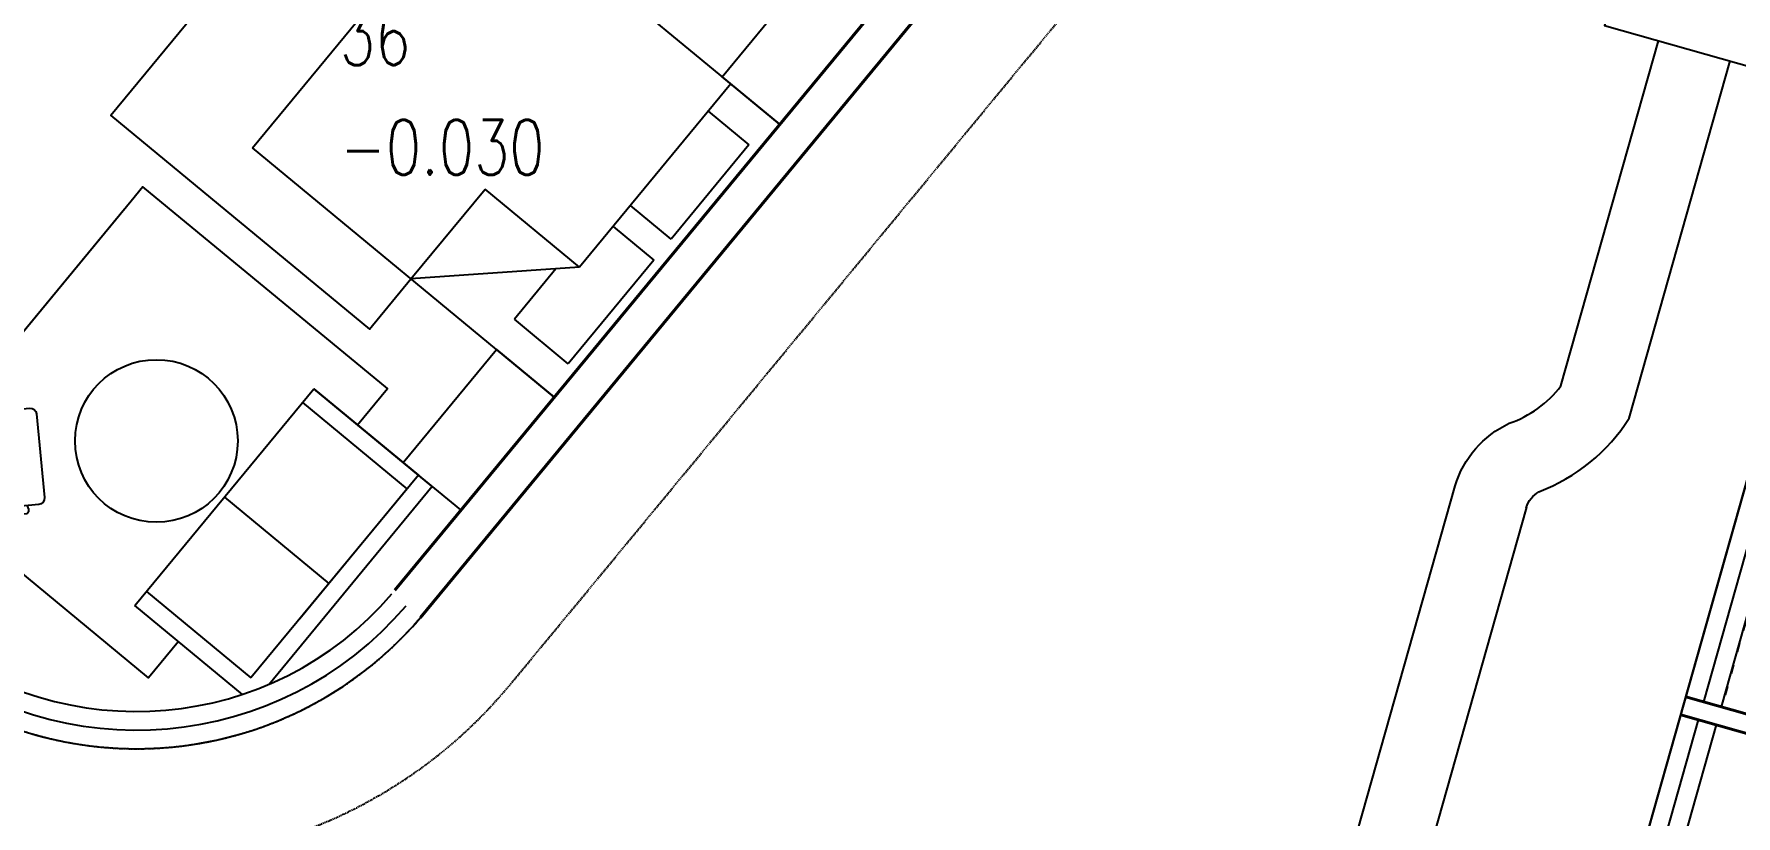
# Model space of a CAD drawing. Header units: millimetres. Extents: x -361679452 to 361242511, y -278557090 to 278849308.
# Drawn here: x -68472 to -59336, y 91151 to 95349 of the extents above; entities that cross this region are included whole.
import ezdxf
from ezdxf.enums import TextEntityAlignment as Align
from ezdxf.xclip import XClip

# ---------------------------------------------------------------- set-up
doc = ezdxf.new("R2010")
doc.units = ezdxf.units.MM
doc.header["$MEASUREMENT"] = 0
doc.header["$XCLIPFRAME"] = 0
doc.set_wipeout_variables(frame=1)
for name, pattern in [('220126_HDN_HBA typical plan$0$HIDDEN', [0.375, 0.25, -0.125]), ('ACAD_ISO03W100', [30, 12, -18]), ('HIDDEN', [0.375, 0.25, -0.125])]:
    doc.linetypes.add(name, pattern=pattern)
for name, color, linetype in [('A-_FURN----_E-_N', 251, 'Continuous'), ('A-ANNO-ROOM', 50, 'Continuous'), ('A-FURNITURE', 251, 'Continuous'), ('A-GLAZ', 135, 'Continuous'), ('A-UNIT', 1, 'Continuous'), ('IDEA - dim', 251, 'Continuous'), ('KT-Net manh', 139, 'Continuous'), ('Xref_NT1+NT2_MBDV Cot vach_220729$0$ccu12-Thay', 7, 'Continuous')]:
    doc.layers.add(name, color=color, linetype=linetype)
for name, color, linetype, lineweight in [('KT-Chuviet', 255, 'Continuous', 15), ('KT-Net cat', 1, 'Continuous', 40), ('KT-Net thay', 7, 'Continuous', 15), ('KT-Net truc', 18, 'Continuous', 15)]:
    doc.layers.add(name, color=color, linetype=linetype, lineweight=lineweight)
doc.styles.add('220126_HDN_HBA typical plan$0$211210_HDN_HBA_TYPICAL PLAN CORE OPT 1$0$HBA-Text', font='GOTHIC.TTF')
doc.styles.add('font unicode ccu', font='arial.ttf')
doc.styles.add('ROMANS', font='ROMANS.SHX')

# ---------------------------------------------------------------- blocks, each defined once
blk = doc.blocks.new('BEDH-1')
for p, q in [((475, -1.054711873393899e-13), (-475, 1.054711873393899e-13)), ((-475, 1.054711873393899e-13), (-475.0000000000002, -1050)), ((-381.8394731497392, -27.72451273631296), (-381.8394731497393, -215.2726866770535)), ((-20.94842891092413, -27.72451273631304), (-381.8394731497392, -27.72451273631296)), ((-20.94842891092416, -169.6087834425271), (-20.94842891092413, -27.72451273631304)), ((379.7956140944734, -27.72451273631313), (52.11540216114371, -27.72451273631306)), ((52.11540216114371, -27.72451273631306), (52.11540216114368, -169.6087834425271)), ((379.7956140944734, -169.6087834425271), (379.7956140944734, -27.72451273631313)), ((474.9999999999998, -1050), (475, -1.054711873393899e-13)), ((-162.6479800441303, -169.608783442527), (-475.0000000000001, -498.4003835124894)), ((474.9999999999999, -169.6087834425272), (-162.6479800441303, -169.608783442527)), ((-162.6479800441303, -169.608783442527), (-162.6479800441303, -498.4003835124894)), ((-206.9290897110478, -215.2726866770535), (-381.8394731497393, -215.2726866770535)), ((-475.0000000000001, -498.4003835124894), (-162.6479800441303, -498.4003835124894)), ((-475.0000000000002, -1050), (474.9999999999998, -1050))]:
    blk.add_line(p, q)
blk = doc.blocks.new('CH12')
for p, q in [((-312.375, -149.2411279597436), (-312.375, -572.1779138786915)), ((-267.75, -149.2411279597436), (-267.75, -639.6303226458076)), ((267.75, -639.6303226458076), (267.75, -149.2411280118249)), ((312.375, -572.1779138786915), (312.375, -149.2411246072115)), ((-232.0500000000029, -675.3303226458047), (232.0500000000029, -675.3303226458047))]:
    blk.add_line(p, q)
for centre, radius, start, end in [((-273.6712626853696, -77.20016474780641), 13.38749999999989, 116.2505862071374, 296.2505862071374), ((-252.9468673518131, -119.2240579767858), 33.46874999998481, 116.2505888953854, 296.2505888953855), ((0, -632.1362743546706), 632.1362743546692, 63.74941379286258, 116.2505862071374), ((0, -632.1362743546706), 605.3612743546691, 63.7494137928626, 116.2505862071374), ((0, -632.1362743546706), 538.4237743546691, 63.74941109871938, 116.2505888953856), ((252.9468674045929, -119.2240580028119), 33.46875000001501, 243.7494110987195, 63.74941109871941), ((273.671262685355, -77.20016474780641), 13.38750000000007, 243.7494137928627, 63.74941379286245), ((-267.75, -149.2411279597436), 44.62499999999999, 111.939144832112, 180), ((267.75, -149.2411280118286), 44.62499999999959, 0, 68.06085506708637), ((-290.0625, -549.8654138786915), 31.55464011044969, 225, 315), ((-232.0500000000029, -639.6303226458076), 35.7, 180, 269.9999999999999), ((232.0500000000029, -639.6303226458076), 35.7, 270, 0), ((290.0625, -549.8654138786915), 31.55464011044961, 225.0000000000001, 315.0000000000002)]:
    blk.add_arc(centre, radius, start, end)
blk = doc.blocks.new('Condo-Studio Corner')
at = {"layer": 'A-FURNITURE'}
for p, q in [((-3315.173777054995, -9002.278890056885, -0.0259599028821682), (-2353.972876319662, -7838.603537339019, -0.0259599028821682)), ((-1718.350275216624, -8363.27960820857, -0.02595990288216819), (-2354.119235619903, -7838.482674884843, -0.0259599028821682)), ((-2353.972876319662, -7838.603537339019, -0.0259599028821682), (-2353.972876317799, -7838.603537337505, -0.0259599028821682)), ((-2353.972876317799, -7838.603537337505, -0.0259599028821682), (-1793.176472086459, -8301.895903322962, -0.0259599028821682)), ((-2415.860051304102, -7913.279023166164, -0.02595990288216819), (-1854.887439180166, -8376.335140804993, -0.0259599028821682)), ((-1792.962427126244, -8301.69083783566, -0.0259599028821682), (-2692.617644581944, -9390.79082500434, -0.02595990288216819)), ((-2595.808078739792, -9425.558025185484, -0.01890790517408163), (-1719.944220285863, -8361.938344582333, 0.0547902118369289)), ((-2429.924331251532, -9072.96814184566, -0.0259599028821682), (-1854.64537444897, -8376.534953688155, -0.0259599028821682)), ((-2834.57332668826, -8420.441213699407, -0.0259599028821682), (-2273.74572134763, -8883.715005991748, -0.0259599028821682)), ((-3253.402674095705, -8927.507552793948, -0.0259599028821682), (-2692.617644581944, -9390.79082500434, -0.02595990288216819)), ((-2737.62602545321, -9479.410407738877, -0.0259599028821682), (-3315.173777054995, -9002.278890056885, -0.0259599028821682))]:
    blk.add_line(p, q, dxfattribs=at)
at = {"layer": 'A-FURNITURE', "elevation": 0.05479021183692893}
blk.add_lwpolyline([(-623.5876705218107, -5783.51654074504), (-400.7263528909534, -5513.640952545917), (-1788.657949948683, -4367.497034055879), (-3444.199166553095, -6372.287117725122), (-2056.267569497228, -7518.43103621772), (-1833.406251935288, -7248.555448100553)], dxfattribs=at)
at = {"layer": 'A-FURNITURE'}
for points, elevation in [([(145.0254732426256, -6418.24008660065), (-163.4024585504085, -6163.539849268505), (346.0069946665317, -5546.668284850544), (654.4349264502525, -5801.368522176985)], 0.05479021183692891), ([(-1565.730254389346, -8489.288463249104), (-1874.158186180517, -8234.588225915562), (-1373.23306011036, -7628.568830392091), (-1064.805128324777, -7883.269067722373)], 0.0547902118369289)]:
    blk.add_lwpolyline(points, close=True, dxfattribs=dict(at, elevation=elevation))
for points in [[(-2119.524556623772, -8032.103847794118), (-1959.257587900385, -7837.787963197101), (-3271.914299741387, -6754.331269289949), (-3334.993661850691, -6830.71770467388), (-4455.032519694418, -8187.27551693609)], [(-3080.605963384733, -9195.932595737046), (-3241.108007658273, -9390.054356638691), (-4553.248431682587, -8305.972460125573), (-4490.169061658904, -8229.586031284533), (-3369.896159371361, -6873.221491233329)]]:
    blk.add_lwpolyline(points, dxfattribs=at)
blk.add_circle((-3199.541977925226, -8118.97466110345), 436.4401978142558, dxfattribs=at)
at = {"layer": 'A-GLAZ'}
for points in [[(-6161.726407996306, -7750.959158942336), (-4452.859249033238, -9158.96026181744, 0.4094110154017653), (-1935.6252871326, -8939.547105450823, 0.4094110154017653)], [(-6225.315935482897, -7828.136694495333), (-4516.489629861433, -9236.104136737587, 0.4094026671196023), (-1859.572192332125, -9004.47727387253, 0.4094026671196023)]]:
    blk.add_lwpolyline(points, format="xyb", dxfattribs=at)
blk.add_arc((-3305.885039496992, -7769.823329328734, 2.350866980293034e-08), 2001.458578390103, 230.4906135261158, 320.5462560877564, dxfattribs=at)
at = {"layer": 'KT-Net cat'}
blk.add_line((-1919.264997110324, -8920.051344897947, 1.175433478522515e-08), (3131.816811804019, -2803.708836766309, 1.17543354037015e-08), dxfattribs=at)
at = {"layer": 'KT-Net cat', "elevation": 1.175433556829017e-08}
blk.add_lwpolyline([(-1781.673788503365, -9067.174754468491), (3394.103780876118, -2799.838457447127), (1427.885011226201, -1176.061164911138)], dxfattribs=at)
at = {"layer": 'A-FURNITURE'}
for name, p, xscale, yscale, zscale, rotation in [('BEDH-1', (-459.8900311589241, -7150.754832509439, 0.0547902118369289), -2.000000000000004, 2.000000000000004, 2, 230.4499624902546), ('CH12', (-4473.523720903322, -8260.518909545266, -0.07493538787651706), -0.9698671062557849, 0.9698671062557849, 0.9698671062557848, 95.46195327682075)]:
    blk.add_blockref(name, p, dxfattribs=dict(at, xscale=xscale, yscale=yscale, zscale=zscale, rotation=rotation))
blk = doc.blocks.new('*U34')
at = {"layer": 'A-_FURN----_E-_N', "linetype": 'Continuous'}
for points in [[(-800, 600), (-800, 1000), (-1250, 1000), (-1250, 600)], [(-800, -1000), (-800, 1000), (800.0000000000582, 1000), (800.0000000000582, -1000)], [(-780, -980), (-780, 980), (780.0000000000582, 980), (780.0000000000582, -980)], [(1250, 600), (1250, 1000), (800, 1000), (800, 600)]]:
    blk.add_lwpolyline(points, close=True, dxfattribs=at)
at = {"layer": 'A-_FURN----_E-_N', "linetype": '220126_HDN_HBA typical plan$0$HIDDEN', "ltscale": 500}
blk.add_lwpolyline([(-800, -1000), (-800, 1000), (800.0000000000582, 1000), (800.0000000000582, -1000)], close=True, dxfattribs=at)
at = {"layer": 'A-_FURN----_E-_N', "linetype": 'Continuous'}
for points in [[(-55, 580), (-55, 880), (-655.6054548919201, 880), (-655.6054548919201, 480), (-448.1151331290603, 480)], [(645.6054548844695, 580), (645.6054548844695, 880), (45, 880), (45, 580)], [(-780, 248.6659454330802), (-326.2632651105523, 580), (780.0000000000582, 580), (780.0000000000582, 480), (-326.2632651105523, 480), (-326.2632651105523, 580), (-326.2632651105523, 248.6659454330802), (-780, 248.6659454330802)]]:
    blk.add_lwpolyline(points, dxfattribs=at)
blk = doc.blocks.new('31')
at = {"layer": 'IDEA - dim'}
blk.add_lwpolyline([(10569.90835125541, 1.455191522836685e-11), (12180.61074095222, -4153.879492931519, -0.5272080109943784), (8451.169870064463, -9600.002167725237), (100.0000329748, -9600.002167677158)], format="xyb", dxfattribs=at)
for points in [[(3349.999999692402, -9400.002167698985), (100.0000329748, -9400.002167676459)], [(8434.999120662207, -9400.00216772595), (3449.999999685751, -9400.002167700033)], [(3349.999999692474, -9500.002167695435), (100.0000329748873, -9500.002167676459)], [(8434.999118996886, -9500.00216772755), (3449.999999692373, -9500.002167696453)]]:
    blk.add_lwpolyline(points, dxfattribs=at)
at = {"layer": 'KT-Net cat'}
blk.add_line((3449.999999692402, -9600.002167696832), (3449.999999692445, -5620.000000000378), dxfattribs=at)
blk.add_lwpolyline([(3349.999999692416, -9600.002167695871), (3349.99999969246, -5520.000000000247), (3949.999999692445, -5520.000000000291)], dxfattribs=at)
at = {"layer": 'KT-Net manh', "linetype": 'ACAD_ISO03W100', "ltscale": 4}
blk.add_lwpolyline([(114.9999999951542, -9400.002167676634), (3349.999999695909, -9400.002167408049), (3349.999999688982, -9200.00216740802), (114.9999999884458, -9200.002167676546)], close=True, dxfattribs=at)
at = {"layer": 'IDEA - dim', "rotation": 90}
blk.add_blockref('*U34', (4449.99999967734, -7660.001083787167), dxfattribs=at)
blk = doc.blocks.new('A$C21AF0CCA')
at = {"layer": 'A-ANNO-ROOM', "insert": (1197.56892258345, 814.6835720778872), "char_height": 600, "attachment_point": 2, "rotation": 0.10542954816276216, "style": '220126_HDN_HBA typical plan$0$211210_HDN_HBA_TYPICAL PLAN CORE OPT 1$0$HBA-Text'}
blk.add_mtext_dynamic_manual_height_columns('1-BR+', width=722857412.8743668, gutter_width=9765.624999999996, heights=[0], dxfattribs=at)
blk = doc.blocks.new('TAG CAO DO SAN')
at = {"layer": 'KT-Net thay', "flags": 128}
blk.add_lwpolyline([(1526701.778855525, -266095.2298759429), (1526701.778855525, -266566.6584041911), (1527644.63591202, -266566.6584041911), (1527644.63591202, -266095.2298759429)], close=True, dxfattribs=at)
blk.add_wipeout([(1526701.778855525, -266095.2298759429), (1527644.6359120198, -266095.2298759429), (1527644.6359120198, -266566.65840419114), (1526701.778855525, -266566.65840419114)]).dxf.layer = 'KT-Net thay'
for points in [[(1526701.778855525, -266330.9441400666), (1527644.63591202, -266330.9441400666)], [(1526701.778855525, -266566.6584041911), (1527644.63591202, -266566.6584041911)]]:
    blk.add_lwpolyline(points, dxfattribs=at)
at = {"layer": 'KT-Chuviet', "color": 31, "style": 'ROMANS', "width": 0.75}
blk.add_text('DTTT:', height=117.8571320618522, dxfattribs=at).set_placement((1526748.92170835, -266507.8139601254))
at = {"layer": 'KT-Chuviet', "color": 31, "style": 'font unicode ccu', "width": 0.75}
blk.add_attdef('TÊNPHÒNG', text='', height=117.85713, dxfattribs=at).set_placement((1527175.308820772, -266213.4467624734), align=Align.MIDDLE_CENTER)
at = {"layer": 'KT-Chuviet', "color": 31, "ltscale": 15, "style": 'ROMANS', "width": 0.75, "flags": 8}
blk.add_attdef('CAO-DO', (1527091.943339912, -266507.7298381611), '', height=117.8571320618522, dxfattribs=at)

msp = doc.modelspace()

# ---------------------------------------------------------------- linework, layer by layer
at = {"layer": 'Xref_NT1+NT2_MBDV Cot vach_220729$0$ccu12-Thay', "elevation": 1.118653840349523e-10}
for points in [[(-56723.85326306333, 107138.4368809959), (-56723.85326955558, 107138.4368828304), (-57549.93372402058, 104214.9969169464), (-60042.11586882613, 95395.34535023267), (-58694.8716666612, 95014.6525735221), (-60993.59981081609, 86879.61725882956, 0.5291998708815345), (-56786.90637155154, 81810.1251876936), (-44478.35959217229, 82976.97416699442, 0.3082121150768077), (-41014.83310405511, 85871.7715516708)], [(-39571.65552373297, 85462.82297955384, -0.3084015575031204), (-44334.23416198042, 81483.91205361906), (-56644.13700107971, 80316.93500996823, -0.5289436111782675), (-62436.06018455696, 87291.10490225768), (-60844.50047271696, 92923.52146016265, -0.2111738476832286), (-60553.42618275687, 93259.419470363, 0.1470454784877201), (-60275.9141310367, 93459.9160531896), (-59752.16835967332, 95313.41445674386)], [(-60462.10614063797, 92806.15632567281, -0.1897823888882406), (-60393.76251201445, 92891.90924376974, 0.161303544266139), (-59909.044630066, 93287.2405289445), (-59367.24084876987, 95204.64492355703)], [(-60462.10614063797, 92806.15632567281, -0.1897823888882406), (-60393.76251201445, 92891.90924376974, 0.161303544266139), (-59909.044630066, 93287.2405289445), (-59367.24084876987, 95204.64492355703)], [(-60461.17437938179, 92809.08462416631), (-62051.38880307923, 87181.428945261, 0.5290006929828082), (-56682.20883320548, 80715.11905736157), (-44372.62936709725, 81882.06557595922, 0.3083681499399674), (-39956.46061005953, 85572.02483639377)]]:
    msp.add_lwpolyline(points, format="xyb", dxfattribs=at)

# ---------------------------------------------------------------- next in the draw order: block references
at = {"layer": 'A-UNIT'}
msp.add_blockref('Condo-Studio Corner', (-64615.36540134551, 101283.4813032413, -1.171039558176673e-08), dxfattribs=at)

# ---------------------------------------------------------------- next in the draw order: block references
at = {"layer": 'IDEA - dim', "rotation": 254.2212141373278}
msp.add_blockref('31', (-49456.61047458791, 92404.18323143868), dxfattribs=at)

# ---------------------------------------------------------------- next in the draw order: linework, layer by layer
at = {"layer": 'Xref_NT1+NT2_MBDV Cot vach_220729$0$ccu12-Thay', "linetype": 'HIDDEN', "ltscale": 25, "elevation": 1.943722384583377e-10}
for points in [[(-59810.0093091347, 108017.0011758848, 0.3132591154309347), (-61725.40043105015, 115112.4348673025), (-76681.22240419117, 127439.8857218673, 0.256737403509929), (-82155.0732095016, 128022.2769244713, 0.02539334813614932), (-83207.19036715254, 127498.8350824119, 0.08893785001949467), (-86361.7871507863, 124896.1972739963), (-88547.82284556139, 122243.7696678183), (-113995.3459640704, 91438.22296905566, 0.0725016575372773), (-114929.0710311952, 89493.59078843135, 0.05029248862882004), (-117686.1783032853, 77111.40701480629, 0.02229968031557079), (-118097.8059393741, 71632.78016234894, 0.4964024037258143), (-111586.4422265034, 67387.0759935834), (-102943.522991229, 70671.72698784403, 0.08126423040099286), (-99030.24697019438, 73116.64603711534), (-92449.27743799372, 81085.48873117729), (-90284.2691727422, 83707.07970082329), (-78314.94414289983, 98205.99948632409, -0.4142135623114274), (-77753.3559399714, 98259.49070378652), (-69577.52617990266, 91507.58348320983, 0.4147015980058648), (-65912.95733779183, 91860.21883856806), (-61205.76058812922, 97560.12043169918)], [(-60374.96031300077, 108219.0664208695, 0.3131129883914917), (-62109.54500257852, 114651.5188147968), (-77043.62639451952, 126961.0498287287, 0.2552902167641262), (-81919.4008964728, 127470.4812948823, 0.02529446253454516), (-82913.01152293378, 126975.902192249, 0.08884098819325376), (-85901.53172110947, 124511.2508480258), (-88085.02524451166, 121861.9077868738), (-113513.6252709513, 91079.26847260253, 0.07162818219334227), (-114357.8498869251, 89309.92618802126, 0.05031291028700317), (-117090.3926308888, 77040.41805392399, 0.02217052075560431), (-117497.117044567, 71646.04030634131, 0.4938342429268142), (-111793.9552084471, 67950.08108068933), (-103166.051254923, 71229.02567427815, 0.08020953983811836), (-99461.9415788143, 73536.17021493951), (-92911.91113850474, 81467.54901326832), (-90746.90287325322, 84089.13998291432), (-78777.64720723662, 98587.97576078802, -0.4142135623114227), (-77371.29565801332, 98722.12440440734), (-69195.46589792054, 91970.21718381078, 0.4147700055942877), (-66375.93005003757, 92241.86861444294), (-61668.39413007861, 97942.18090579112)]]:
    msp.add_lwpolyline(points, format="xyb", dxfattribs=at)

# ---------------------------------------------------------------- next in the draw order: block references
at = {"layer": 'A-ANNO-ROOM'}
for p in [(-193366.6029767873, 192837.9996409905, 5.460855537377236e-05), (-194725.1126339572, 187914.7636662904, 5.460855537377236e-05), (-204628.500881133, 156603.4286092457, 5.461079910308954e-05)]:
    msp.add_blockref('A$C21AF0CCA', p, dxfattribs=at)

# ---------------------------------------------------------------- next in the draw order: block references
at = {"layer": 'KT-Net truc'}
ref = msp.add_blockref('TAG CAO DO SAN', (-3884559.431298291, 761452.0651581921, -3.413037456164921e-05), dxfattribs=dict(at, xscale=2.5, yscale=2.5, zscale=2.5))
XClip(ref).set_block_clipping_path([(1526674.1636322693, -266333.1122202865), (1527644.6359120195, -266095.2298759429)])
ref.add_attrib('CAO-DO', '36', (-66829.57294850975, 95182.74056278937, -3.413037456164921e-05), dxfattribs={"layer": 'KT-Chuviet', "color": 31, "ltscale": 15, "height": 294.6428301546305, "style": 'ROMANS', "width": 0.7500000000000001})
ref.add_attrib('CAO-DO', '-0.030', (-66829.57294850975, 94593.45490248012, -3.413037456164921e-05), dxfattribs={"layer": 'KT-Chuviet', "color": 31, "ltscale": 15, "height": 294.6428301546305, "style": 'ROMANS', "width": 0.7500000000000001})
ref.add_attrib('TÊNPHÒNG', 'SW.ST.10', dxfattribs={"layer": 'KT-Chuviet', "color": 31, "height": 294.642825, "style": 'font unicode ccu', "width": 0.7500000000000001}).set_placement((-66621.1592463586, 95918.44825200853, -3.413037456164921e-05), align=Align.MIDDLE_CENTER)

doc.saveas('drawing.dxf')
